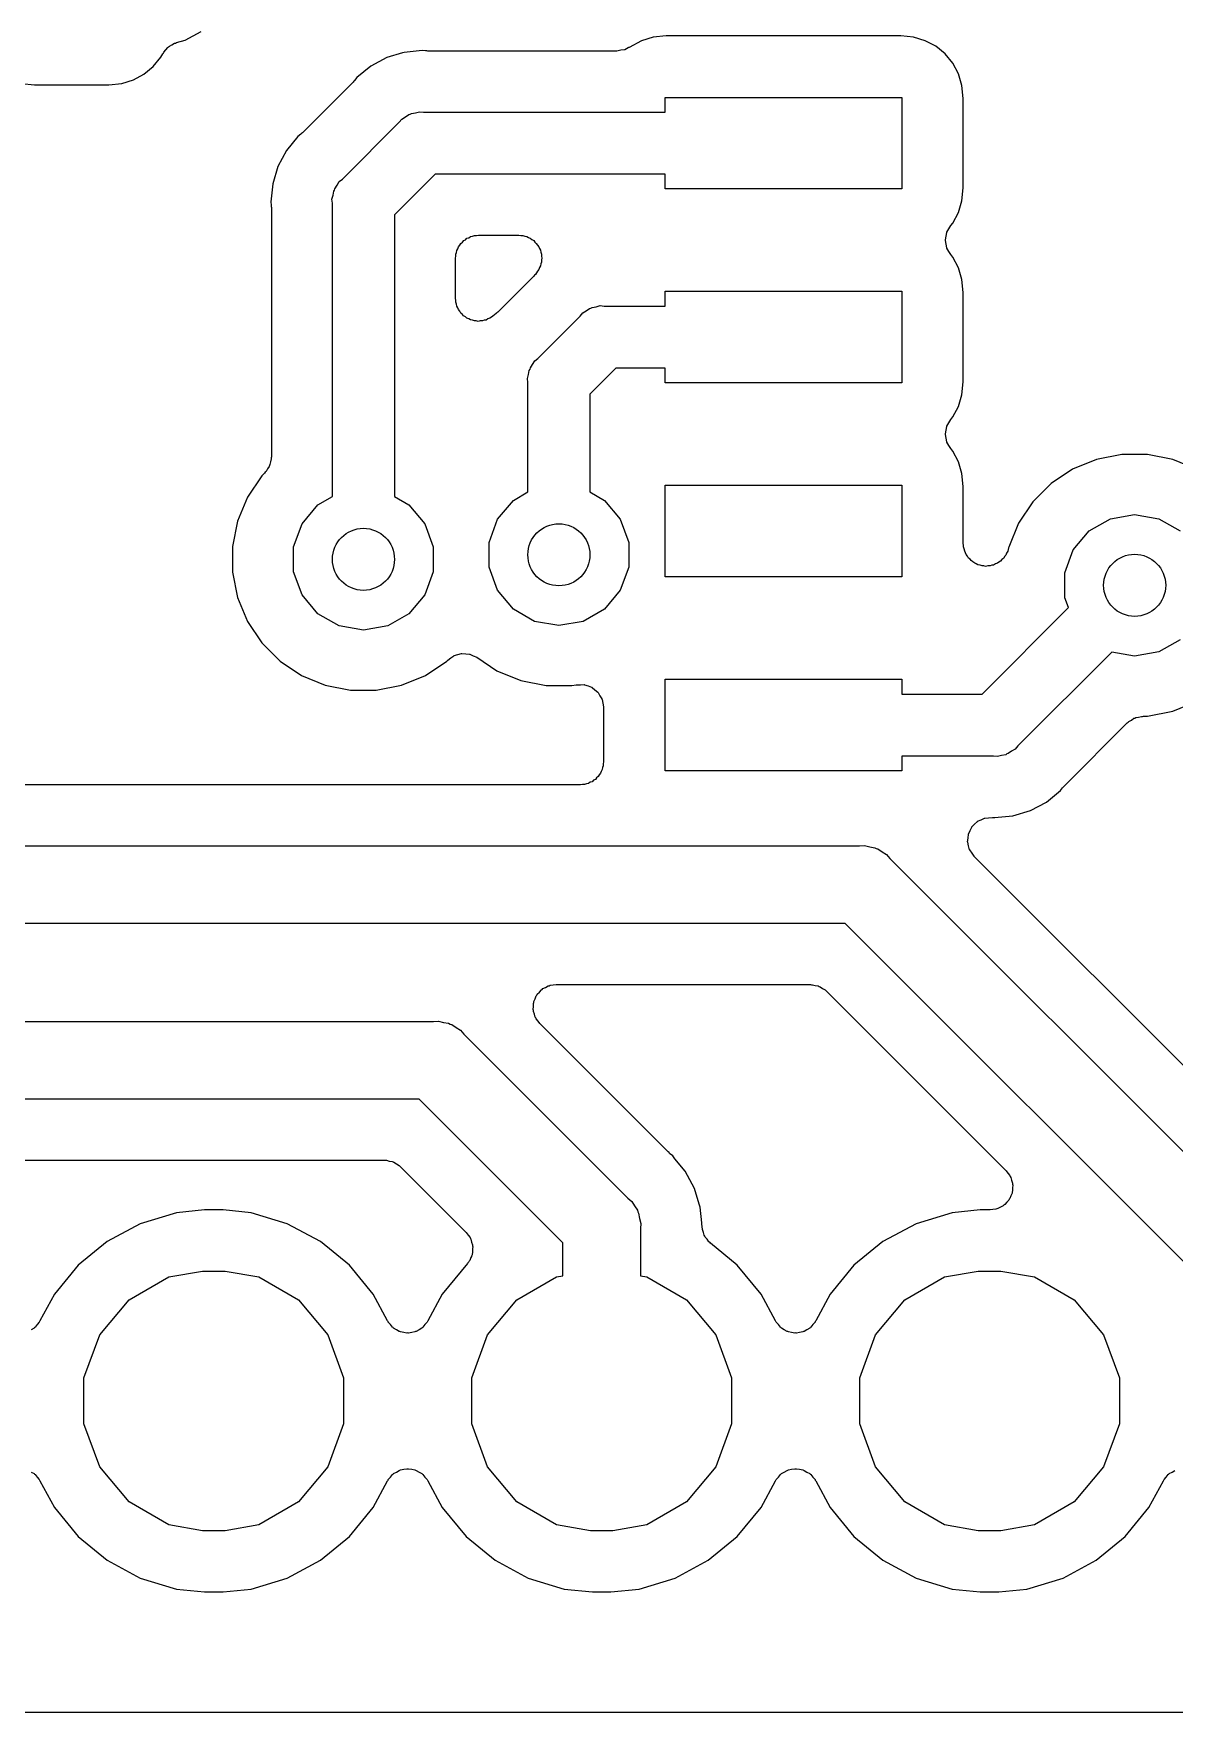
# Model space of a CAD drawing. Extents: x 91 to 190.2, y -113.9 to -59.9.
# Drawn here: x 149.46 to 156.93, y -113.13 to -102.14 of the extents above; entities that cross this region are included whole.
import ezdxf

# ---------------------------------------------------------------- set-up
doc = ezdxf.new("R2010")
doc.units = 0
doc.header["$MEASUREMENT"] = 0
doc.layers.add('BLACK', color=7, linetype='CONTINUOUS')

msp = doc.modelspace()

# ---------------------------------------------------------------- linework, layer by layer
at = {"layer": 'BLACK', "linetype": 'CONTINUOUS'}
for p, q in [((150.327, -102.244), (150.339, -102.229)), ((150.339, -102.229), (150.344, -102.225)), ((150.344, -102.225), (150.349, -102.221)), ((150.349, -102.221), (150.366, -102.212)), ((150.366, -102.212), (150.383, -102.201)), ((150.383, -102.201), (150.39, -102.2)), ((150.39, -102.2), (150.395, -102.197)), ((150.395, -102.197), (150.452, -102.18)), ((150.452, -102.18), (150.557, -102.124)), ((153.353, -102.23), (153.332, -102.243)), ((153.356, -102.229), (153.353, -102.23)), ((153.359, -102.228), (153.356, -102.229)), ((153.441, -102.184), (153.359, -102.228)), ((153.517, -102.161), (153.441, -102.184)), ((153.602, -102.152), (153.517, -102.161)), ((155.138, -102.152), (153.602, -102.152)), ((155.223, -102.161), (155.138, -102.152)), ((155.299, -102.184), (155.223, -102.161)), ((155.368, -102.221), (155.299, -102.184)), ((155.429, -102.271), (155.368, -102.221)), ((150.244, -102.354), (150.294, -102.293)), ((150.294, -102.293), (150.307, -102.27)), ((150.307, -102.27), (150.311, -102.265)), ((150.311, -102.265), (150.313, -102.259)), ((150.313, -102.259), (150.327, -102.244)), ((151.773, -102.295), (151.668, -102.351)), ((151.875, -102.264), (151.773, -102.295)), ((151.887, -102.261), (151.875, -102.264)), ((151.875, -102.264), (151.875, -102.264)), ((152.005, -102.249), (151.887, -102.261)), ((152.027, -102.251), (152.005, -102.249)), ((152.035, -102.251), (152.027, -102.251)), ((152.042, -102.252), (152.035, -102.251)), ((153.28, -102.252), (152.042, -102.252)), ((153.305, -102.247), (153.28, -102.252)), ((153.33, -102.243), (153.305, -102.247)), ((153.331, -102.243), (153.33, -102.243)), ((153.332, -102.243), (153.331, -102.243)), ((155.479, -102.332), (155.429, -102.271)), ((155.516, -102.401), (155.479, -102.332)), ((150.038, -102.464), (150.114, -102.441)), ((150.114, -102.441), (150.183, -102.404)), ((150.183, -102.404), (150.244, -102.354)), ((151.557, -102.449), (151.552, -102.455)), ((151.562, -102.444), (151.557, -102.449)), ((151.576, -102.426), (151.562, -102.444)), ((151.668, -102.351), (151.576, -102.426)), ((155.539, -102.477), (155.516, -102.401)), ((149.382, -102.464), (149.467, -102.473)), ((149.467, -102.473), (149.953, -102.473)), ((149.953, -102.473), (150.038, -102.464)), ((151.552, -102.455), (151.22, -102.787)), ((153.595, -102.652), (153.595, -102.555)), ((153.595, -102.555), (155.145, -102.555)), ((155.145, -102.555), (155.145, -103.155)), ((155.548, -102.562), (155.539, -102.477)), ((151.896, -102.683), (151.918, -102.668)), ((151.918, -102.668), (151.927, -102.666)), ((151.927, -102.666), (151.934, -102.661)), ((151.934, -102.661), (151.961, -102.656)), ((151.961, -102.656), (151.987, -102.649)), ((151.987, -102.649), (152.014, -102.652)), ((152.014, -102.652), (153.595, -102.652)), ((155.548, -103.148), (155.548, -102.562)), ((151.483, -103.09), (151.855, -102.718)), ((151.855, -102.718), (151.872, -102.697)), ((151.872, -102.697), (151.896, -102.683)), ((151.191, -102.811), (151.116, -102.903)), ((151.209, -102.797), (151.191, -102.811)), ((151.214, -102.792), (151.209, -102.797)), ((151.22, -102.787), (151.214, -102.792)), ((151.116, -102.903), (151.06, -103.008)), ((151.06, -103.008), (151.026, -103.122)), ((151.448, -103.131), (151.462, -103.107)), ((151.462, -103.107), (151.483, -103.09)), ((152.089, -103.058), (151.823, -103.324)), ((153.595, -103.058), (152.089, -103.058)), ((153.595, -103.155), (153.595, -103.058)), ((151.026, -103.122), (151.014, -103.24)), ((151.414, -103.222), (151.421, -103.196)), ((151.421, -103.196), (151.426, -103.169)), ((151.426, -103.169), (151.431, -103.162)), ((151.431, -103.162), (151.433, -103.153)), ((151.433, -103.153), (151.448, -103.131)), ((155.145, -103.155), (153.595, -103.155)), ((155.539, -103.233), (155.548, -103.148)), ((151.014, -103.24), (151.016, -103.262)), ((151.016, -103.262), (151.016, -103.27)), ((151.016, -103.27), (151.017, -103.277)), ((151.017, -103.277), (151.017, -104.909)), ((151.417, -103.249), (151.414, -103.222)), ((151.417, -105.169), (151.417, -103.249)), ((151.823, -103.324), (151.823, -105.169)), ((155.479, -103.378), (155.516, -103.309)), ((155.516, -103.309), (155.539, -103.233)), ((155.44, -103.44), (155.441, -103.439)), ((155.441, -103.437), (155.454, -103.416)), ((155.441, -103.439), (155.441, -103.437)), ((155.454, -103.416), (155.466, -103.395)), ((155.466, -103.395), (155.479, -103.378)), ((152.232, -103.557), (152.239, -103.546)), ((152.239, -103.546), (152.243, -103.533)), ((152.243, -103.533), (152.252, -103.523)), ((152.252, -103.523), (152.258, -103.512)), ((152.258, -103.512), (152.268, -103.503)), ((152.268, -103.503), (152.277, -103.493)), ((152.277, -103.493), (152.288, -103.487)), ((152.288, -103.487), (152.298, -103.478)), ((152.298, -103.478), (152.311, -103.474)), ((152.311, -103.474), (152.322, -103.467)), ((152.322, -103.467), (152.335, -103.465)), ((152.335, -103.465), (152.347, -103.46)), ((152.347, -103.46), (152.36, -103.46)), ((152.36, -103.46), (152.373, -103.458)), ((152.373, -103.458), (152.638, -103.458)), ((152.638, -103.458), (152.65, -103.46)), ((152.65, -103.46), (152.663, -103.46)), ((152.663, -103.46), (152.676, -103.465)), ((152.676, -103.465), (152.69, -103.467)), ((152.69, -103.467), (152.7, -103.473)), ((152.7, -103.473), (152.712, -103.477)), ((152.712, -103.477), (152.723, -103.486)), ((152.723, -103.486), (152.735, -103.493)), ((152.735, -103.493), (152.743, -103.503)), ((152.743, -103.503), (152.752, -103.511)), ((152.752, -103.511), (152.759, -103.523)), ((152.759, -103.523), (152.768, -103.533)), ((152.768, -103.533), (152.772, -103.545)), ((152.772, -103.545), (152.779, -103.555)), ((155.432, -103.488), (155.436, -103.464)), ((155.432, -103.49), (155.432, -103.488)), ((155.432, -103.492), (155.432, -103.49)), ((155.436, -103.516), (155.432, -103.492)), ((155.436, -103.464), (155.44, -103.44)), ((155.44, -103.54), (155.436, -103.516)), ((155.441, -103.541), (155.44, -103.54)), ((155.441, -103.543), (155.441, -103.541)), ((155.454, -103.564), (155.441, -103.543)), ((152.223, -103.608), (152.225, -103.595)), ((152.223, -103.872), (152.223, -103.608)), ((152.225, -103.582), (152.23, -103.57)), ((152.225, -103.595), (152.225, -103.582)), ((152.23, -103.57), (152.232, -103.557)), ((152.78, -103.658), (152.773, -103.67)), ((152.779, -103.555), (152.781, -103.569)), ((152.782, -103.646), (152.78, -103.658)), ((152.781, -103.569), (152.786, -103.582)), ((152.786, -103.634), (152.782, -103.646)), ((152.786, -103.582), (152.786, -103.594)), ((152.786, -103.594), (152.788, -103.607)), ((152.788, -103.607), (152.786, -103.62)), ((152.786, -103.62), (152.786, -103.634)), ((155.466, -103.585), (155.454, -103.564)), ((155.479, -103.602), (155.466, -103.585)), ((155.516, -103.671), (155.479, -103.602)), ((152.736, -103.725), (152.5, -103.961)), ((152.74, -103.719), (152.736, -103.725)), ((152.746, -103.714), (152.74, -103.719)), ((152.754, -103.703), (152.746, -103.714)), ((152.76, -103.693), (152.754, -103.703)), ((152.768, -103.683), (152.76, -103.693)), ((152.773, -103.67), (152.768, -103.683)), ((155.539, -103.747), (155.516, -103.671)), ((155.548, -103.832), (155.539, -103.747)), ((152.225, -103.884), (152.223, -103.872)), ((153.595, -103.922), (153.595, -103.825)), ((153.595, -103.825), (155.145, -103.825)), ((155.145, -103.825), (155.145, -104.425)), ((155.548, -104.418), (155.548, -103.832)), ((152.225, -103.896), (152.225, -103.884)), ((152.23, -103.909), (152.225, -103.896)), ((152.232, -103.923), (152.23, -103.909)), ((152.238, -103.934), (152.232, -103.923)), ((152.242, -103.945), (152.238, -103.934)), ((152.251, -103.956), (152.242, -103.945)), ((152.258, -103.968), (152.251, -103.956)), ((152.268, -103.976), (152.258, -103.968)), ((152.276, -103.985), (152.268, -103.976)), ((152.288, -103.993), (152.276, -103.985)), ((152.468, -103.988), (152.458, -103.994)), ((152.489, -103.971), (152.468, -103.988)), ((152.494, -103.965), (152.489, -103.971)), ((152.5, -103.961), (152.494, -103.965)), ((152.763, -104.264), (153.039, -103.988)), ((153.039, -103.988), (153.056, -103.967)), ((153.056, -103.967), (153.079, -103.953)), ((153.079, -103.953), (153.101, -103.938)), ((153.101, -103.938), (153.11, -103.936)), ((153.11, -103.936), (153.118, -103.931)), ((153.118, -103.931), (153.145, -103.926)), ((153.145, -103.926), (153.171, -103.919)), ((153.171, -103.919), (153.197, -103.922)), ((153.197, -103.922), (153.595, -103.922)), ((152.298, -104.001), (152.288, -103.993)), ((152.31, -104.006), (152.298, -104.001)), ((152.32, -104.012), (152.31, -104.006)), ((152.334, -104.015), (152.32, -104.012)), ((152.347, -104.019), (152.334, -104.015)), ((152.359, -104.019), (152.347, -104.019)), ((152.372, -104.022), (152.359, -104.019)), ((152.385, -104.019), (152.372, -104.022)), ((152.399, -104.019), (152.385, -104.019)), ((152.411, -104.015), (152.399, -104.019)), ((152.423, -104.013), (152.411, -104.015)), ((152.435, -104.006), (152.423, -104.013)), ((152.448, -104.001), (152.435, -104.006)), ((152.458, -103.994), (152.448, -104.001)), ((152.713, -104.326), (152.728, -104.304)), ((152.728, -104.304), (152.742, -104.281)), ((152.742, -104.281), (152.763, -104.264)), ((152.694, -104.396), (152.701, -104.37)), ((152.697, -104.422), (152.694, -104.396)), ((152.697, -104.886), (152.697, -104.422)), ((152.701, -104.37), (152.706, -104.343)), ((152.706, -104.343), (152.711, -104.335)), ((152.711, -104.335), (152.713, -104.326)), ((153.273, -104.328), (153.103, -104.498)), ((153.595, -104.328), (153.273, -104.328)), ((153.595, -104.425), (153.595, -104.328)), ((155.145, -104.425), (153.595, -104.425)), ((155.539, -104.503), (155.548, -104.418)), ((153.103, -104.498), (153.103, -105.139)), ((155.516, -104.579), (155.539, -104.503)), ((155.466, -104.665), (155.479, -104.648)), ((155.479, -104.648), (155.516, -104.579)), ((155.432, -104.758), (155.436, -104.734)), ((155.432, -104.76), (155.432, -104.758)), ((155.436, -104.734), (155.44, -104.71)), ((155.44, -104.71), (155.441, -104.709)), ((155.441, -104.707), (155.454, -104.686)), ((155.441, -104.709), (155.441, -104.707)), ((155.454, -104.686), (155.466, -104.665)), ((155.432, -104.762), (155.432, -104.76)), ((155.436, -104.786), (155.432, -104.762)), ((155.44, -104.81), (155.436, -104.786)), ((155.441, -104.811), (155.44, -104.81)), ((155.441, -104.813), (155.441, -104.811)), ((155.454, -104.834), (155.441, -104.813)), ((155.466, -104.855), (155.454, -104.834)), ((155.479, -104.872), (155.466, -104.855)), ((151.003, -104.972), (150.992, -104.988)), ((151.004, -104.966), (151.003, -104.972)), ((151.008, -104.96), (151.004, -104.966)), ((151.011, -104.941), (151.008, -104.96)), ((151.016, -104.922), (151.011, -104.941)), ((151.017, -104.909), (151.016, -104.915)), ((151.016, -104.915), (151.016, -104.922)), ((152.697, -105.139), (152.697, -104.886)), ((152.697, -104.886), (152.697, -104.886)), ((155.516, -104.941), (155.479, -104.872)), ((155.539, -105.017), (155.516, -104.941)), ((156.42, -104.926), (156.264, -104.99)), ((156.586, -104.893), (156.42, -104.926)), ((156.754, -104.893), (156.586, -104.893)), ((156.92, -104.926), (156.754, -104.893)), ((157.076, -104.99), (156.92, -104.926)), ((150.954, -105.034), (150.86, -105.174)), ((150.973, -105.015), (150.954, -105.034)), ((150.977, -105.009), (150.973, -105.015)), ((150.982, -105.005), (150.977, -105.009)), ((150.992, -104.988), (150.982, -105.005)), ((155.548, -105.102), (155.539, -105.017)), ((156.124, -105.084), (156.004, -105.204)), ((156.264, -104.99), (156.124, -105.084)), ((150.86, -105.174), (150.796, -105.33)), ((151.322, -105.224), (151.417, -105.169)), ((151.823, -105.169), (151.918, -105.224)), ((152.498, -105.318), (152.602, -105.194)), ((152.602, -105.194), (152.697, -105.139)), ((153.103, -105.139), (153.198, -105.194)), ((153.198, -105.194), (153.302, -105.318)), ((153.595, -105.695), (153.595, -105.095)), ((153.595, -105.095), (155.145, -105.095)), ((155.145, -105.095), (155.145, -105.695)), ((155.548, -105.476), (155.548, -105.102)), ((151.218, -105.348), (151.322, -105.224)), ((151.918, -105.224), (152.022, -105.348)), ((156.004, -105.204), (155.91, -105.344)), ((156.511, -105.314), (156.67, -105.286)), ((156.67, -105.286), (156.829, -105.314)), ((150.796, -105.33), (150.763, -105.496)), ((151.163, -105.499), (151.218, -105.348)), ((152.022, -105.348), (152.077, -105.499)), ((152.443, -105.469), (152.498, -105.318)), ((153.302, -105.318), (153.357, -105.469)), ((155.91, -105.344), (155.846, -105.5)), ((156.268, -105.518), (156.372, -105.394)), ((156.372, -105.394), (156.511, -105.314)), ((156.829, -105.314), (156.968, -105.394)), ((150.763, -105.496), (150.763, -105.664)), ((151.163, -105.661), (151.163, -105.499)), ((152.077, -105.499), (152.077, -105.661)), ((152.443, -105.631), (152.443, -105.469)), ((153.357, -105.469), (153.357, -105.631)), ((155.55, -105.487), (155.548, -105.476)), ((155.549, -105.498), (155.55, -105.487)), ((155.554, -105.512), (155.549, -105.498)), ((155.557, -105.527), (155.554, -105.512)), ((155.562, -105.537), (155.557, -105.527)), ((155.839, -105.527), (155.831, -105.54)), ((155.841, -105.516), (155.839, -105.527)), ((155.845, -105.505), (155.841, -105.516)), ((155.846, -105.5), (155.845, -105.505)), ((156.213, -105.669), (156.268, -105.518)), ((152.498, -105.782), (152.443, -105.631)), ((153.357, -105.631), (153.302, -105.782)), ((155.566, -105.548), (155.562, -105.537)), ((155.575, -105.559), (155.566, -105.548)), ((155.583, -105.572), (155.575, -105.559)), ((155.592, -105.579), (155.583, -105.572)), ((155.599, -105.588), (155.592, -105.579)), ((155.611, -105.596), (155.599, -105.588)), ((155.623, -105.605), (155.611, -105.596)), ((155.633, -105.609), (155.623, -105.605)), ((155.643, -105.615), (155.633, -105.609)), ((155.658, -105.618), (155.643, -105.615)), ((155.672, -105.623), (155.658, -105.618)), ((155.683, -105.623), (155.672, -105.623)), ((155.694, -105.626), (155.683, -105.623)), ((155.709, -105.623), (155.694, -105.626)), ((155.724, -105.623), (155.709, -105.623)), ((155.735, -105.619), (155.724, -105.623)), ((155.746, -105.618), (155.735, -105.619)), ((155.759, -105.61), (155.746, -105.618)), ((155.773, -105.605), (155.759, -105.61)), ((155.781, -105.598), (155.773, -105.605)), ((155.792, -105.593), (155.781, -105.598)), ((155.801, -105.581), (155.792, -105.593)), ((155.813, -105.572), (155.801, -105.581)), ((155.818, -105.562), (155.813, -105.572)), ((155.826, -105.553), (155.818, -105.562)), ((155.831, -105.54), (155.826, -105.553)), ((150.763, -105.664), (150.796, -105.83)), ((151.218, -105.812), (151.163, -105.661)), ((152.077, -105.661), (152.022, -105.812)), ((155.145, -105.695), (153.595, -105.695)), ((156.213, -105.831), (156.213, -105.669)), ((150.796, -105.83), (150.86, -105.986)), ((151.322, -105.936), (151.218, -105.812)), ((152.022, -105.812), (151.918, -105.936)), ((152.602, -105.906), (152.498, -105.782)), ((153.302, -105.782), (153.198, -105.906)), ((156.237, -105.896), (156.213, -105.831)), ((151.461, -106.016), (151.322, -105.936)), ((151.918, -105.936), (151.779, -106.016)), ((152.741, -105.986), (152.602, -105.906)), ((153.198, -105.906), (153.059, -105.986)), ((155.671, -106.462), (156.237, -105.896)), ((150.86, -105.986), (150.954, -106.126)), ((151.62, -106.044), (151.461, -106.016)), ((151.779, -106.016), (151.62, -106.044)), ((152.9, -106.014), (152.741, -105.986)), ((153.059, -105.986), (152.9, -106.014)), ((150.954, -106.126), (151.074, -106.246)), ((156.829, -106.186), (156.67, -106.214)), ((156.968, -106.106), (156.829, -106.186)), ((151.074, -106.246), (151.214, -106.34)), ((152.026, -106.34), (152.166, -106.246)), ((152.166, -106.246), (152.172, -106.24)), ((152.172, -106.24), (152.192, -106.226)), ((152.192, -106.226), (152.212, -106.211)), ((152.212, -106.211), (152.214, -106.211)), ((152.214, -106.211), (152.215, -106.21)), ((152.215, -106.21), (152.239, -106.204)), ((152.239, -106.204), (152.262, -106.197)), ((152.262, -106.197), (152.264, -106.197)), ((152.264, -106.197), (152.265, -106.197)), ((152.265, -106.197), (152.29, -106.199)), ((152.29, -106.199), (152.314, -106.2)), ((152.314, -106.2), (152.316, -106.201)), ((152.316, -106.201), (152.317, -106.201)), ((152.317, -106.201), (152.339, -106.211)), ((152.339, -106.211), (152.362, -106.221)), ((152.362, -106.221), (152.494, -106.31)), ((156.52, -106.188), (155.905, -106.802)), ((156.67, -106.214), (156.52, -106.188)), ((151.214, -106.34), (151.37, -106.404)), ((151.37, -106.404), (151.536, -106.437)), ((151.704, -106.437), (151.87, -106.404)), ((151.87, -106.404), (152.026, -106.34)), ((152.494, -106.31), (152.65, -106.374)), ((152.65, -106.374), (152.816, -106.407)), ((152.816, -106.407), (152.984, -106.407)), ((152.984, -106.407), (153.013, -106.402)), ((153.013, -106.402), (153.015, -106.401)), ((153.015, -106.401), (153.016, -106.401)), ((153.016, -106.401), (153.041, -106.401)), ((153.041, -106.401), (153.065, -106.4)), ((153.065, -106.4), (153.067, -106.401)), ((153.067, -106.401), (153.068, -106.401)), ((153.068, -106.401), (153.091, -106.409)), ((153.595, -106.965), (153.595, -106.365)), ((153.595, -106.365), (155.145, -106.365)), ((155.145, -106.365), (155.145, -106.462)), ((151.536, -106.437), (151.704, -106.437)), ((153.091, -106.409), (153.114, -106.417)), ((153.114, -106.417), (153.116, -106.418)), ((153.116, -106.418), (153.117, -106.419)), ((153.117, -106.419), (153.136, -106.434)), ((153.136, -106.434), (153.155, -106.45)), ((153.155, -106.45), (153.156, -106.451)), ((153.156, -106.451), (153.157, -106.452)), ((153.157, -106.452), (153.169, -106.473)), ((153.169, -106.473), (153.182, -106.494)), ((153.182, -106.494), (153.182, -106.496)), ((153.182, -106.496), (153.183, -106.497)), ((153.183, -106.497), (153.188, -106.521)), ((155.145, -106.462), (155.671, -106.462)), ((156.92, -106.574), (157.076, -106.51)), ((153.188, -106.521), (153.192, -106.545)), ((153.192, -106.545), (153.192, -106.547)), ((153.192, -106.547), (153.192, -106.549)), ((153.192, -106.549), (153.192, -106.906)), ((156.649, -106.632), (156.665, -106.621)), ((156.665, -106.621), (156.671, -106.62)), ((156.671, -106.62), (156.677, -106.616)), ((156.677, -106.616), (156.696, -106.613)), ((156.696, -106.613), (156.715, -106.608)), ((156.715, -106.608), (156.721, -106.608)), ((156.721, -106.608), (156.728, -106.607)), ((156.728, -106.607), (156.754, -106.607)), ((156.754, -106.607), (156.92, -106.574)), ((156.208, -107.065), (156.622, -106.651)), ((156.622, -106.651), (156.627, -106.647)), ((156.627, -106.647), (156.632, -106.642)), ((156.632, -106.642), (156.649, -106.632)), ((155.864, -106.837), (155.842, -106.852)), ((155.888, -106.823), (155.864, -106.837)), ((155.905, -106.802), (155.888, -106.823)), ((153.183, -106.957), (153.177, -106.969)), ((153.186, -106.944), (153.183, -106.957)), ((153.19, -106.932), (153.186, -106.944)), ((153.192, -106.906), (153.19, -106.919)), ((153.19, -106.919), (153.19, -106.932)), ((155.746, -106.868), (155.145, -106.868)), ((155.145, -106.868), (155.145, -106.965)), ((155.773, -106.871), (155.746, -106.868)), ((155.799, -106.864), (155.773, -106.871)), ((155.826, -106.859), (155.799, -106.864)), ((155.833, -106.854), (155.826, -106.859)), ((155.842, -106.852), (155.833, -106.854)), ((153.042, -107.056), (148.972, -107.056)), ((153.055, -107.054), (153.042, -107.056)), ((153.068, -107.054), (153.055, -107.054)), ((153.081, -107.049), (153.068, -107.054)), ((153.094, -107.047), (153.081, -107.049)), ((153.105, -107.04), (153.094, -107.047)), ((153.117, -107.036), (153.105, -107.04)), ((153.127, -107.027), (153.117, -107.036)), ((153.139, -107.021), (153.127, -107.027)), ((153.147, -107.011), (153.139, -107.021)), ((153.157, -107.002), (153.147, -107.011)), ((153.164, -106.991), (153.157, -107.002)), ((153.172, -106.981), (153.164, -106.991)), ((153.177, -106.969), (153.172, -106.981)), ((155.145, -106.965), (153.595, -106.965)), ((156.203, -107.071), (156.208, -107.065)), ((155.987, -107.225), (156.092, -107.169)), ((156.092, -107.169), (156.184, -107.094)), ((156.184, -107.094), (156.198, -107.076)), ((156.198, -107.076), (156.203, -107.071)), ((155.641, -107.295), (155.664, -107.285)), ((155.664, -107.285), (155.687, -107.274)), ((155.687, -107.274), (155.688, -107.274)), ((155.688, -107.274), (155.689, -107.274)), ((155.689, -107.274), (155.714, -107.272)), ((155.714, -107.272), (155.739, -107.27)), ((155.739, -107.27), (155.74, -107.27)), ((155.74, -107.27), (155.741, -107.27)), ((155.741, -107.27), (155.755, -107.271)), ((155.755, -107.271), (155.777, -107.269)), ((155.777, -107.269), (155.873, -107.259)), ((155.873, -107.259), (155.987, -107.225)), ((155.579, -107.405), (155.581, -107.38)), ((155.581, -107.38), (155.581, -107.379)), ((155.581, -107.379), (155.582, -107.379)), ((155.582, -107.379), (155.592, -107.356)), ((155.592, -107.356), (155.603, -107.333)), ((155.603, -107.333), (155.604, -107.332)), ((155.604, -107.332), (155.622, -107.314)), ((155.604, -107.332), (155.604, -107.332)), ((155.622, -107.314), (155.64, -107.296)), ((155.64, -107.296), (155.641, -107.296)), ((155.641, -107.296), (155.641, -107.295)), ((144.815, -107.456), (154.869, -107.456)), ((154.869, -107.456), (154.902, -107.453)), ((154.902, -107.453), (154.935, -107.462)), ((154.935, -107.462), (154.968, -107.468)), ((154.968, -107.468), (154.978, -107.473)), ((154.978, -107.473), (154.989, -107.476)), ((154.989, -107.476), (155.017, -107.496)), ((155.017, -107.496), (155.046, -107.512)), ((155.576, -107.43), (155.579, -107.405)), ((155.577, -107.431), (155.576, -107.43)), ((155.577, -107.432), (155.577, -107.431)), ((155.583, -107.456), (155.577, -107.432)), ((155.589, -107.481), (155.583, -107.456)), ((155.59, -107.482), (155.589, -107.481)), ((155.605, -107.503), (155.59, -107.482)), ((155.59, -107.482), (155.59, -107.482)), ((155.619, -107.524), (155.605, -107.503)), ((155.046, -107.512), (155.067, -107.538)), ((155.067, -107.538), (157.865, -110.336)), ((155.62, -107.525), (155.619, -107.524)), ((155.619, -107.524), (155.619, -107.524)), ((157.908, -109.813), (155.62, -107.525)), ((154.775, -107.964), (144.721, -107.964)), ((157.501, -110.69), (154.775, -107.964)), ((152.795, -108.391), (152.813, -108.383)), ((152.813, -108.383), (152.83, -108.373)), ((152.83, -108.373), (152.836, -108.372)), ((152.836, -108.372), (152.842, -108.369)), ((152.842, -108.369), (152.862, -108.367)), ((152.862, -108.367), (152.881, -108.364)), ((152.881, -108.364), (154.547, -108.364)), ((154.547, -108.364), (154.553, -108.365)), ((154.553, -108.365), (154.56, -108.365)), ((154.56, -108.365), (154.579, -108.37)), ((154.579, -108.37), (154.598, -108.373)), ((154.598, -108.373), (154.604, -108.376)), ((154.604, -108.376), (154.61, -108.378)), ((154.61, -108.378), (154.626, -108.389)), ((152.733, -108.488), (152.736, -108.482)), ((152.733, -108.508), (152.733, -108.488)), ((152.736, -108.475), (152.744, -108.457)), ((152.736, -108.482), (152.736, -108.475)), ((152.744, -108.457), (152.751, -108.439)), ((152.751, -108.439), (152.755, -108.434)), ((152.755, -108.434), (152.758, -108.428)), ((152.758, -108.428), (152.772, -108.414)), ((152.772, -108.414), (152.785, -108.399)), ((152.785, -108.399), (152.79, -108.396)), ((152.79, -108.396), (152.795, -108.391)), ((154.626, -108.389), (154.643, -108.399)), ((154.643, -108.399), (154.648, -108.404)), ((154.648, -108.404), (154.653, -108.408)), ((154.653, -108.408), (155.829, -109.584)), ((152.079, -108.606), (152.112, -108.603)), ((152.112, -108.603), (152.145, -108.612)), ((152.732, -108.527), (152.733, -108.508)), ((152.733, -108.533), (152.732, -108.527)), ((152.733, -108.54), (152.733, -108.533)), ((152.74, -108.558), (152.733, -108.54)), ((152.745, -108.577), (152.74, -108.558)), ((152.749, -108.583), (152.745, -108.577)), ((152.751, -108.589), (152.749, -108.583)), ((152.764, -108.604), (152.751, -108.589)), ((152.775, -108.62), (152.764, -108.604)), ((135.265, -108.606), (152.079, -108.606)), ((152.145, -108.612), (152.178, -108.618)), ((152.178, -108.618), (152.188, -108.623)), ((152.188, -108.623), (152.199, -108.626)), ((152.199, -108.626), (152.227, -108.646)), ((152.227, -108.646), (152.256, -108.662)), ((152.256, -108.662), (152.277, -108.688)), ((152.277, -108.688), (153.352, -109.763)), ((153.615, -109.46), (152.775, -108.62)), ((151.985, -109.114), (135.171, -109.114)), ((152.926, -110.055), (151.985, -109.114)), ((153.621, -109.464), (153.615, -109.46)), ((153.625, -109.47), (153.621, -109.464)), ((153.645, -109.485), (153.625, -109.47)), ((153.66, -109.505), (153.645, -109.485)), ((135.199, -109.514), (151.757, -109.514)), ((151.757, -109.514), (151.763, -109.515)), ((151.763, -109.515), (151.77, -109.515)), ((151.77, -109.515), (151.789, -109.52)), ((151.789, -109.52), (151.808, -109.523)), ((151.808, -109.523), (151.814, -109.526)), ((151.814, -109.526), (151.82, -109.528)), ((151.82, -109.528), (151.836, -109.539)), ((151.836, -109.539), (151.853, -109.549)), ((151.853, -109.549), (151.858, -109.554)), ((151.858, -109.554), (151.863, -109.558)), ((151.863, -109.558), (152.293, -109.988)), ((153.726, -109.585), (153.66, -109.505)), ((153.66, -109.505), (153.66, -109.505)), ((153.787, -109.699), (153.726, -109.585)), ((155.829, -109.584), (155.84, -109.6)), ((153.819, -109.802), (153.787, -109.699)), ((155.84, -109.6), (155.853, -109.615)), ((155.853, -109.615), (155.855, -109.621)), ((155.855, -109.621), (155.859, -109.627)), ((155.859, -109.627), (155.864, -109.646)), ((155.864, -109.646), (155.871, -109.664)), ((155.871, -109.664), (155.871, -109.671)), ((155.871, -109.671), (155.872, -109.677)), ((155.872, -109.677), (155.871, -109.696)), ((155.871, -109.696), (155.871, -109.716)), ((153.352, -109.763), (153.378, -109.784)), ((153.378, -109.784), (153.394, -109.813)), ((153.394, -109.813), (153.414, -109.841)), ((153.825, -109.822), (153.819, -109.802)), ((155.809, -109.813), (155.791, -109.821)), ((155.814, -109.808), (155.809, -109.813)), ((155.819, -109.805), (155.814, -109.808)), ((155.832, -109.79), (155.819, -109.805)), ((155.846, -109.776), (155.832, -109.79)), ((155.849, -109.77), (155.846, -109.776)), ((155.853, -109.765), (155.849, -109.77)), ((155.86, -109.747), (155.853, -109.765)), ((155.868, -109.729), (155.86, -109.747)), ((155.871, -109.716), (155.868, -109.722)), ((155.868, -109.722), (155.868, -109.729)), ((150.395, -109.858), (150.159, -109.93)), ((150.579, -109.84), (150.395, -109.858)), ((150.701, -109.84), (150.579, -109.84)), ((150.885, -109.858), (150.701, -109.84)), ((151.121, -109.93), (150.885, -109.858)), ((153.414, -109.841), (153.417, -109.852)), ((153.417, -109.852), (153.422, -109.862)), ((153.422, -109.862), (153.428, -109.895)), ((153.428, -109.895), (153.437, -109.928)), ((153.835, -109.925), (153.825, -109.822)), ((153.838, -109.956), (153.835, -109.925)), ((153.835, -109.925), (153.835, -109.925)), ((155.475, -109.858), (155.239, -109.93)), ((155.659, -109.84), (155.475, -109.858)), ((155.723, -109.84), (155.659, -109.84)), ((155.742, -109.837), (155.723, -109.84)), ((155.762, -109.835), (155.742, -109.837)), ((155.768, -109.832), (155.762, -109.835)), ((155.774, -109.831), (155.768, -109.832)), ((155.791, -109.821), (155.774, -109.831)), ((150.159, -109.93), (149.942, -110.046)), ((151.338, -110.046), (151.121, -109.93)), ((152.293, -109.988), (152.305, -110.005)), ((152.305, -110.005), (152.318, -110.02)), ((152.318, -110.02), (152.32, -110.026)), ((152.32, -110.026), (152.323, -110.031)), ((152.323, -110.031), (152.328, -110.05)), ((153.437, -109.928), (153.434, -109.961)), ((153.434, -109.961), (153.434, -110.272)), ((153.84, -109.962), (153.838, -109.956)), ((153.84, -109.969), (153.84, -109.962)), ((153.846, -109.987), (153.84, -109.969)), ((153.852, -110.006), (153.846, -109.987)), ((153.856, -110.011), (153.852, -110.006)), ((153.858, -110.018), (153.856, -110.011)), ((153.871, -110.032), (153.858, -110.018)), ((153.882, -110.048), (153.871, -110.032)), ((155.239, -109.93), (155.022, -110.046)), ((149.942, -110.046), (149.752, -110.202)), ((151.528, -110.202), (151.338, -110.046)), ((152.332, -110.133), (152.327, -110.143)), ((152.327, -110.143), (152.327, -110.145)), ((152.328, -110.05), (152.335, -110.069)), ((152.334, -110.122), (152.332, -110.127)), ((152.332, -110.127), (152.332, -110.133)), ((152.335, -110.101), (152.334, -110.122)), ((152.335, -110.069), (152.335, -110.075)), ((152.335, -110.075), (152.336, -110.081)), ((152.336, -110.081), (152.335, -110.093)), ((152.335, -110.093), (152.335, -110.094)), ((152.335, -110.094), (152.335, -110.094)), ((152.335, -110.094), (152.335, -110.101)), ((152.926, -110.272), (152.926, -110.055)), ((153.888, -110.052), (153.882, -110.048)), ((153.892, -110.057), (153.888, -110.052)), ((154.068, -110.202), (153.892, -110.057)), ((155.022, -110.046), (154.832, -110.202)), ((149.752, -110.202), (149.596, -110.392)), ((150.345, -110.279), (150.566, -110.24)), ((150.566, -110.24), (150.714, -110.24)), ((150.714, -110.24), (150.935, -110.279)), ((151.684, -110.392), (151.528, -110.202)), ((152.301, -110.19), (152.136, -110.392)), ((152.304, -110.186), (152.301, -110.19)), ((152.31, -110.18), (152.304, -110.186)), ((152.312, -110.175), (152.31, -110.18)), ((152.316, -110.17), (152.312, -110.175)), ((152.323, -110.152), (152.316, -110.17)), ((152.327, -110.145), (152.323, -110.152)), ((154.224, -110.392), (154.068, -110.202)), ((154.832, -110.202), (154.676, -110.392)), ((155.425, -110.279), (155.646, -110.24)), ((155.646, -110.24), (155.794, -110.24)), ((155.794, -110.24), (156.015, -110.279)), ((150.085, -110.429), (150.345, -110.279)), ((150.935, -110.279), (151.195, -110.429)), ((152.625, -110.429), (152.885, -110.279)), ((152.885, -110.279), (152.926, -110.272)), ((153.434, -110.272), (153.475, -110.279)), ((153.475, -110.279), (153.735, -110.429)), ((155.165, -110.429), (155.425, -110.279)), ((156.015, -110.279), (156.275, -110.429)), ((149.596, -110.392), (149.502, -110.567)), ((149.893, -110.658), (150.085, -110.429)), ((151.195, -110.429), (151.387, -110.658)), ((151.778, -110.567), (151.684, -110.392)), ((152.136, -110.392), (152.042, -110.567)), ((152.433, -110.658), (152.625, -110.429)), ((153.735, -110.429), (153.927, -110.658)), ((154.318, -110.567), (154.224, -110.392)), ((154.676, -110.392), (154.582, -110.567)), ((154.973, -110.658), (155.165, -110.429)), ((156.275, -110.429), (156.467, -110.658)), ((149.497, -110.575), (149.483, -110.591)), ((149.499, -110.571), (149.497, -110.575)), ((149.502, -110.567), (149.499, -110.571)), ((151.781, -110.571), (151.778, -110.567)), ((151.783, -110.575), (151.781, -110.571)), ((151.797, -110.591), (151.783, -110.575)), ((152.037, -110.575), (152.023, -110.591)), ((152.039, -110.571), (152.037, -110.575)), ((152.042, -110.567), (152.039, -110.571)), ((154.321, -110.571), (154.318, -110.567)), ((154.323, -110.575), (154.321, -110.571)), ((154.337, -110.591), (154.323, -110.575)), ((154.577, -110.575), (154.563, -110.591)), ((154.579, -110.571), (154.577, -110.575)), ((154.582, -110.567), (154.579, -110.571)), ((149.463, -110.614), (149.444, -110.624)), ((149.466, -110.61), (149.463, -110.614)), ((149.47, -110.608), (149.466, -110.61)), ((149.483, -110.591), (149.47, -110.608)), ((149.79, -110.94), (149.893, -110.658)), ((151.387, -110.658), (151.49, -110.94)), ((151.81, -110.608), (151.797, -110.591)), ((151.814, -110.61), (151.81, -110.608)), ((151.817, -110.614), (151.814, -110.61)), ((151.836, -110.624), (151.817, -110.614)), ((151.854, -110.635), (151.836, -110.624)), ((151.859, -110.636), (151.854, -110.635)), ((151.863, -110.639), (151.859, -110.636)), ((151.884, -110.642), (151.863, -110.639)), ((151.905, -110.646), (151.884, -110.642)), ((151.91, -110.645), (151.905, -110.646)), ((151.915, -110.646), (151.91, -110.645)), ((151.936, -110.642), (151.915, -110.646)), ((151.957, -110.639), (151.936, -110.642)), ((151.961, -110.636), (151.957, -110.639)), ((151.966, -110.635), (151.961, -110.636)), ((151.984, -110.624), (151.966, -110.635)), ((152.003, -110.614), (151.984, -110.624)), ((152.006, -110.61), (152.003, -110.614)), ((152.01, -110.608), (152.006, -110.61)), ((152.023, -110.591), (152.01, -110.608)), ((152.33, -110.94), (152.433, -110.658)), ((153.927, -110.658), (154.03, -110.94)), ((154.35, -110.608), (154.337, -110.591)), ((154.354, -110.61), (154.35, -110.608)), ((154.357, -110.614), (154.354, -110.61)), ((154.376, -110.624), (154.357, -110.614)), ((154.394, -110.635), (154.376, -110.624)), ((154.399, -110.636), (154.394, -110.635)), ((154.403, -110.639), (154.399, -110.636)), ((154.424, -110.642), (154.403, -110.639)), ((154.445, -110.646), (154.424, -110.642)), ((154.45, -110.645), (154.445, -110.646)), ((154.455, -110.646), (154.45, -110.645)), ((154.476, -110.642), (154.455, -110.646)), ((154.497, -110.639), (154.476, -110.642)), ((154.501, -110.636), (154.497, -110.639)), ((154.506, -110.635), (154.501, -110.636)), ((154.524, -110.624), (154.506, -110.635)), ((154.543, -110.614), (154.524, -110.624)), ((154.546, -110.61), (154.543, -110.614)), ((154.55, -110.608), (154.546, -110.61)), ((154.563, -110.591), (154.55, -110.608)), ((154.87, -110.94), (154.973, -110.658)), ((156.467, -110.658), (156.57, -110.94)), ((149.79, -111.24), (149.79, -110.94)), ((151.49, -110.94), (151.49, -111.24)), ((152.33, -111.24), (152.33, -110.94)), ((154.03, -110.94), (154.03, -111.24)), ((154.87, -111.24), (154.87, -110.94)), ((156.57, -110.94), (156.57, -111.24)), ((149.893, -111.522), (149.79, -111.24)), ((151.49, -111.24), (151.387, -111.522)), ((152.433, -111.522), (152.33, -111.24)), ((154.03, -111.24), (153.927, -111.522)), ((154.973, -111.522), (154.87, -111.24)), ((156.57, -111.24), (156.467, -111.522)), ((149.444, -111.556), (149.463, -111.566)), ((149.463, -111.566), (149.466, -111.57)), ((149.466, -111.57), (149.47, -111.572)), ((149.47, -111.572), (149.483, -111.589)), ((150.085, -111.751), (149.893, -111.522)), ((151.387, -111.522), (151.195, -111.751)), ((151.797, -111.589), (151.81, -111.572)), ((151.81, -111.572), (151.814, -111.57)), ((151.814, -111.57), (151.817, -111.566)), ((151.817, -111.566), (151.836, -111.556)), ((151.836, -111.556), (151.854, -111.545)), ((151.854, -111.545), (151.859, -111.544)), ((151.859, -111.544), (151.863, -111.541)), ((151.863, -111.541), (151.884, -111.538)), ((151.884, -111.538), (151.905, -111.534)), ((151.905, -111.534), (151.91, -111.535)), ((151.91, -111.535), (151.915, -111.534)), ((151.915, -111.534), (151.936, -111.538)), ((151.936, -111.538), (151.957, -111.541)), ((151.957, -111.541), (151.961, -111.544)), ((151.961, -111.544), (151.966, -111.545)), ((151.966, -111.545), (151.984, -111.556)), ((151.984, -111.556), (152.003, -111.566)), ((152.003, -111.566), (152.006, -111.57)), ((152.006, -111.57), (152.01, -111.572)), ((152.01, -111.572), (152.023, -111.589)), ((152.625, -111.751), (152.433, -111.522)), ((153.927, -111.522), (153.735, -111.751)), ((154.337, -111.589), (154.35, -111.572)), ((154.35, -111.572), (154.354, -111.57)), ((154.354, -111.57), (154.357, -111.566)), ((154.357, -111.566), (154.376, -111.556)), ((154.376, -111.556), (154.394, -111.545)), ((154.394, -111.545), (154.399, -111.544)), ((154.399, -111.544), (154.403, -111.541)), ((154.403, -111.541), (154.424, -111.538)), ((154.424, -111.538), (154.445, -111.534)), ((154.445, -111.534), (154.45, -111.535)), ((154.45, -111.535), (154.455, -111.534)), ((154.455, -111.534), (154.476, -111.538)), ((154.476, -111.538), (154.497, -111.541)), ((154.497, -111.541), (154.501, -111.544)), ((154.501, -111.544), (154.506, -111.545)), ((154.506, -111.545), (154.524, -111.556)), ((154.524, -111.556), (154.543, -111.566)), ((154.543, -111.566), (154.546, -111.57)), ((154.546, -111.57), (154.55, -111.572)), ((154.55, -111.572), (154.563, -111.589)), ((155.165, -111.751), (154.973, -111.522)), ((156.467, -111.522), (156.275, -111.751)), ((156.877, -111.589), (156.89, -111.572)), ((156.89, -111.572), (156.894, -111.57)), ((156.894, -111.57), (156.897, -111.566)), ((156.897, -111.566), (156.916, -111.556)), ((156.916, -111.556), (156.934, -111.545)), ((149.483, -111.589), (149.497, -111.605)), ((149.497, -111.605), (149.499, -111.609)), ((149.499, -111.609), (149.502, -111.613)), ((149.502, -111.613), (149.596, -111.788)), ((151.684, -111.788), (151.778, -111.613)), ((151.778, -111.613), (151.781, -111.609)), ((151.781, -111.609), (151.783, -111.605)), ((151.783, -111.605), (151.797, -111.589)), ((152.023, -111.589), (152.037, -111.605)), ((152.037, -111.605), (152.039, -111.609)), ((152.039, -111.609), (152.042, -111.613)), ((152.042, -111.613), (152.136, -111.788)), ((154.224, -111.788), (154.318, -111.613)), ((154.318, -111.613), (154.321, -111.609)), ((154.321, -111.609), (154.323, -111.605)), ((154.323, -111.605), (154.337, -111.589)), ((154.563, -111.589), (154.577, -111.605)), ((154.577, -111.605), (154.579, -111.609)), ((154.579, -111.609), (154.582, -111.613)), ((154.582, -111.613), (154.676, -111.788)), ((156.764, -111.788), (156.858, -111.613)), ((156.858, -111.613), (156.861, -111.609)), ((156.861, -111.609), (156.863, -111.605)), ((156.863, -111.605), (156.877, -111.589)), ((149.596, -111.788), (149.752, -111.978)), ((150.345, -111.901), (150.085, -111.751)), ((151.195, -111.751), (150.935, -111.901)), ((151.528, -111.978), (151.684, -111.788)), ((152.136, -111.788), (152.292, -111.978)), ((152.885, -111.901), (152.625, -111.751)), ((153.735, -111.751), (153.475, -111.901)), ((154.068, -111.978), (154.224, -111.788)), ((154.676, -111.788), (154.832, -111.978)), ((155.425, -111.901), (155.165, -111.751)), ((156.275, -111.751), (156.015, -111.901)), ((156.608, -111.978), (156.764, -111.788)), ((150.566, -111.94), (150.345, -111.901)), ((150.935, -111.901), (150.714, -111.94)), ((153.106, -111.94), (152.885, -111.901)), ((153.475, -111.901), (153.254, -111.94)), ((155.646, -111.94), (155.425, -111.901)), ((156.015, -111.901), (155.794, -111.94)), ((149.752, -111.978), (149.942, -112.134)), ((150.714, -111.94), (150.566, -111.94)), ((151.338, -112.134), (151.528, -111.978)), ((152.292, -111.978), (152.482, -112.134)), ((153.254, -111.94), (153.106, -111.94)), ((153.878, -112.134), (154.068, -111.978)), ((154.832, -111.978), (155.022, -112.134)), ((155.794, -111.94), (155.646, -111.94)), ((156.418, -112.134), (156.608, -111.978)), ((149.942, -112.134), (150.159, -112.25)), ((151.121, -112.25), (151.338, -112.134)), ((152.482, -112.134), (152.699, -112.25)), ((153.661, -112.25), (153.878, -112.134)), ((155.022, -112.134), (155.239, -112.25)), ((156.201, -112.25), (156.418, -112.134)), ((150.159, -112.25), (150.395, -112.322)), ((150.395, -112.322), (150.579, -112.34)), ((150.579, -112.34), (150.701, -112.34)), ((150.701, -112.34), (150.885, -112.322)), ((150.885, -112.322), (151.121, -112.25)), ((152.699, -112.25), (152.935, -112.322)), ((152.935, -112.322), (153.119, -112.34)), ((153.119, -112.34), (153.241, -112.34)), ((153.241, -112.34), (153.425, -112.322)), ((153.425, -112.322), (153.661, -112.25)), ((155.239, -112.25), (155.475, -112.322)), ((155.475, -112.322), (155.659, -112.34)), ((155.659, -112.34), (155.781, -112.34)), ((155.781, -112.34), (155.965, -112.322)), ((155.965, -112.322), (156.201, -112.25)), ((184.707, -113.13), (107.599, -113.13))]:
    msp.add_line(p, q, dxfattribs=at)
at = {"layer": 'BLACK'}
for centre in [(151.62, -105.58), (152.9, -105.55), (156.67, -105.75)]:
    msp.add_circle(centre, 0.2032, dxfattribs=at)

doc.saveas('drawing.dxf')
